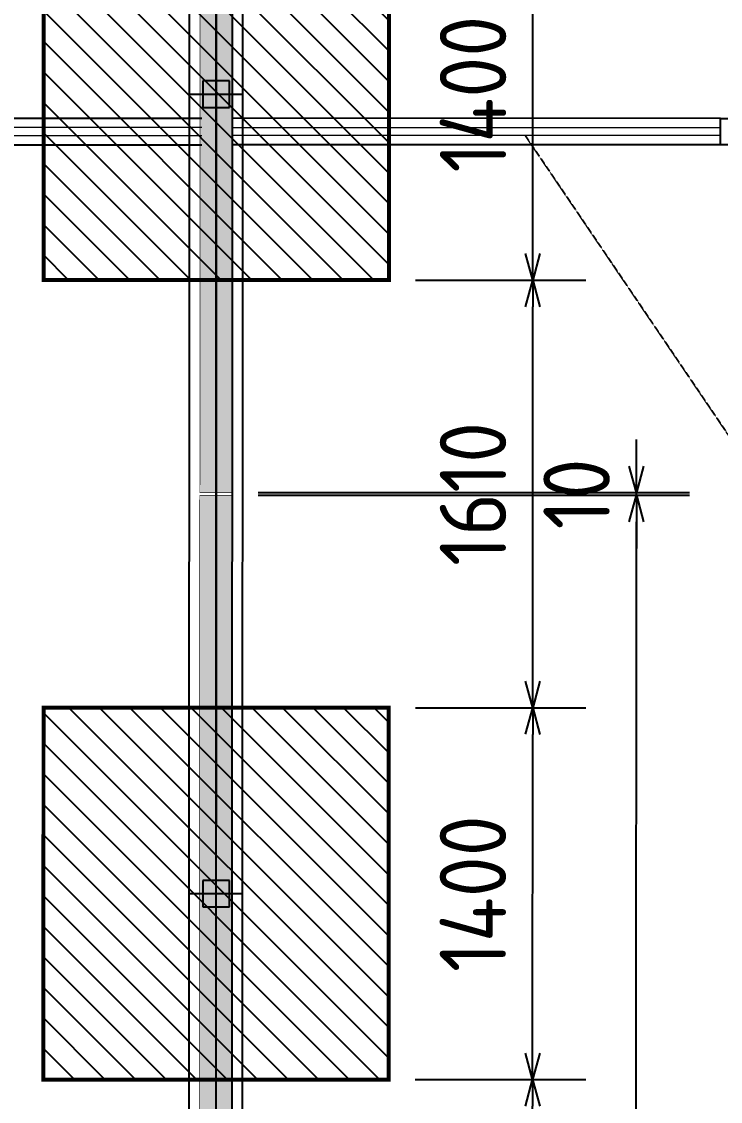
# Model space of a CAD drawing. Header units: centimetres. Extents: x -6122352 to 4157695, y -1694241 to 1947892.
# Drawn here: x 101326 to 103957, y -164968 to -160902 of the extents above; entities that cross this region are included whole.
import ezdxf
from ezdxf.xclip import XClip

# ---------------------------------------------------------------- set-up
doc = ezdxf.new("R2010")
doc.units = ezdxf.units.CM
doc.header["$MEASUREMENT"] = 0
doc.header["$XCLIPFRAME"] = 2
doc.header["$PDMODE"] = 66
doc.header["$PDSIZE"] = 100
doc.linetypes.add('DASHED2', pattern=[0.375, 0.25, -0.125])
for name, color, linetype in [('00-MI-DIM', 7, 'Continuous'), ('@MI-FOOTINGS', 7, 'Continuous'), ('@MI-MEP', 7, 'Continuous'), ('@MI-REF LAYER', 7, 'Continuous'), ('@MI-TYPE-02', 6, 'Continuous'), ('B_TH_4', 7, 'Continuous')]:
    doc.layers.add(name, color=color, linetype=linetype)
for name, color, linetype, lineweight, true_color in [('08-Compound Wall-2', 6, 'Continuous', 25, 0xff00ff), ('08-Compound Wall-3', 5, 'Continuous', 25, 0x0000ff), ('23585-XR-AR-DAMAC PLOT LIMITS$0$1-End units', 7, 'Continuous', 5, 0xf8991e)]:
    doc.layers.add(name, color=color, linetype=linetype, lineweight=lineweight, true_color=true_color)
doc.layers.add('23585-XR-AR-END-GROUND FLOOR$0$A-LOVR-PLAN', color=251, linetype='Continuous', lineweight=9)
doc.layers.add('A-ANNO-TEXT', color=3, linetype='Continuous', lineweight=25)
doc.styles.add('Schueco-BEMSTIL', font='isocpeur.ttf', dxfattribs={"width": 0.9})
doc.styles.get("Standard").update_dxf_attribs({"font": 'arial.ttf'})
doc.dimstyles.new('LEADER', dxfattribs={"dimtxt": 0.18, "dimasz": 0.25, "dimexe": 0.18, "dimexo": 0.0625, "dimgap": 0.09, "dimtad": 0, "dimtih": 1, "dimtoh": 1, "dimdec": 4, "dimzin": 0, "dimdsep": 46, "dimtxsty": 'Standard', "dimblk": 'DOT', "dimcen": 0.09, "dimadec": 0, "dimazin": 0, "dimtfac": 1, "dimtdec": 4, "dimtofl": 0, "dimtmove": 0, "dimatfit": 3, "dimldrblk": 'DOT', "dimfxl": 1, "dimtolj": 1, "dimtzin": 0, "dimarcsym": 0})
doc.dimstyles.new('MI- JWC-TXT-2.5 MM', dxfattribs={"dimscale": 1.5, "dimtxt": 2.5, "dimasz": 1, "dimexe": 2, "dimexo": 1, "dimgap": 1, "dimtad": 1, "dimdec": 0, "dimdsep": 46, "dimtxsty": 'Schueco-BEMSTIL', "dimblk": 'OPEN30', "dimcen": 0, "dimdle": 2, "dimclrd": 140, "dimclre": 8, "dimclrt": 40, "dimadec": 0, "dimazin": 2, "dimtfac": 1, "dimtdec": 0, "dimtix": 1, "dimtmove": 2, "dimatfit": 3, "dimldrblk": 'OPEN', "dimfxl": 2, "dimlwd": -1, "dimlwe": -1, "dimarcsym": 0})

# ---------------------------------------------------------------- blocks, each defined once
blk = doc.blocks.new('23585-XR-AR-BOUNDARY WALLS AND SETBACKS')
at = {"layer": '08-Compound Wall-2'}
blk.add_line((496571.8821, 2768870.3521), (496589.5035, 2768854.2058), dxfattribs=at)
blk.add_lwpolyline([(496543.3055, 2768839.1644), (496560.9267, 2768823.0184), (496567.0408, 2768829.6907), (496571.0944, 2768834.1145), (496575.1476, 2768838.5383), (496579.201, 2768842.9621), (496583.2544, 2768847.3859), (496589.3684, 2768854.0583), (496571.747, 2768870.2047)], dxfattribs=at)
blk = doc.blocks.new('A$C9d9485f6')
at = {"layer": 'A-ANNO-TEXT', "rotation": 312.4881850805905}
blk.add_blockref('23585-XR-AR-BOUNDARY WALLS AND SETBACKS', (-2377088.5348, -1504219.2521), dxfattribs=at)
blk = doc.blocks.new('23585-XR-AR-DAMAC PLOT LIMITS')
at = {"layer": '23585-XR-AR-DAMAC PLOT LIMITS$0$1-End units', "color": 251, "true_color": 0x636466}
for points in [[(496589.5097, 2768854.0645), (496571.8145, 2768870.2783), (496577.9961, 2768877.0245), (496595.6913, 2768860.8109)], [(496583.3281, 2768847.3183), (496565.6331, 2768863.5319), (496571.8145, 2768870.2783), (496589.5097, 2768854.0645)]]:
    blk.add_lwpolyline(points, close=True, dxfattribs=at)
blk = doc.blocks.new('A$Cf093b529')
at = {"layer": 'A-ANNO-TEXT'}
blk.add_blockref('23585-XR-AR-DAMAC PLOT LIMITS', (-495391.9901, -2768603.4419), dxfattribs=at)
blk = doc.blocks.new('A$C55710cd0')
at = {"color": 1, "true_color": 0xeb0000, "const_width": 0.008}
blk.add_lwpolyline([(42.2981, -24.0002), (33.1481, -24.0001), (27.1481, -24.0001), (21.1481, -24.0001), (15.1482, -24), (9.1482, -24.0001), (0.001, -24.0001), (0, 0), (9.1481, 0), (15.1482, -0.0002), (21.1481, -0.0003), (27.1479, -0.0001), (33.1479, 0), (42.2981, 0)], close=True, dxfattribs=at)
blk = doc.blocks.new('A$Cd29382e1')
at = {"color": 1, "true_color": 0xeb0000, "const_width": 0.008}
blk.add_lwpolyline([(42.3, -24.0001), (33.1501, -24.0001), (27.1499, -24), (21.1501, -23.9999), (15.1501, -24), (9.1501, -24), (0, -24.0002), (0, 0), (9.15, -0.0001), (15.1501, -0.0001), (21.1501, -0.0001), (27.1499, 0.0001), (33.1501, 0), (42.3, -0.0002)], close=True, dxfattribs=at)
blk = doc.blocks.new('XR-AR-END-SETTING OUT PLAN')
at = {"layer": '08-Compound Wall-3'}
for p, q in [((1900, 10600), (-523.3, 10600)), ((1900, 10500), (-523.3, 10500))]:
    blk.add_line(p, q, dxfattribs=at)
blk.add_lwpolyline([(1950, 10600), (1900, 10600), (1900, 10500), (1950, 10500)], close=True, dxfattribs=at)
at = {"layer": '23585-XR-AR-END-GROUND FLOOR$0$A-LOVR-PLAN'}
blk.add_lwpolyline([(1900, 10600), (1900, 10500)], dxfattribs=at)
blk.add_lwpolyline([(1900, 10535), (1900, 10565), (-523.3, 10565), (-523.3, 10535)], close=True, dxfattribs=at)
blk = doc.blocks.new('END UNIT')
at = {"xscale": 0.001, "yscale": 0.001, "zscale": 0.001}
blk.add_blockref('XR-AR-END-SETTING OUT PLAN', (-9.1502, 0), dxfattribs=at)
blk = doc.blocks.new('TH_4')
blk.add_blockref('END UNIT', (495802.3054, 2769130.5141))
at = {"xscale": -1}
blk.add_blockref('END UNIT', (495826.3054, 2769130.5141), dxfattribs=at)
blk = doc.blocks.new('23585-XR-AR-MALDIVE-3$0$TH_4')
at = {"layer": 'B_TH_4', "xscale": 1.000039184446315, "yscale": 1.000039184446315, "zscale": 1.000039184446315}
blk.add_blockref('TH_4', (-19.4274, -108.5069), dxfattribs=at)
blk = doc.blocks.new('_Dot')
at = {"color": 0, "linetype": 'ByBlock', "lineweight": -2}
blk.add_line((-0.5, 0), (-1, 0), dxfattribs=at)
at = {"color": 0, "linetype": 'ByBlock', "const_width": 0.5}
blk.add_lwpolyline([(-0.25, 0, 1), (0.25, 0, 1)], format="xyb", close=True, dxfattribs=at)
blk = doc.blocks.new('A$C02a1aede')
at = {"color": 1, "true_color": 0xeb0000, "const_width": 0.008}
blk.add_lwpolyline([(42.2981, -24.0002), (33.1481, -24.0001), (27.1481, -24.0001), (21.1481, -24.0001), (15.1482, -24), (9.1482, -24.0001), (0.001, -24.0001), (0, 0), (9.1481, 0), (15.1482, -0.0002), (21.1481, -0.0003), (27.1479, -0.0001), (33.1479, 0), (42.2981, 0)], close=True, dxfattribs=at)
blk = doc.blocks.new('A$Ce093a295')
at = {"color": 1, "true_color": 0xeb0000, "const_width": 0.008}
blk.add_lwpolyline([(42.3, -24.0001), (33.1501, -24.0001), (27.1499, -24), (21.1501, -23.9999), (15.1501, -24), (9.1501, -24), (0, -24.0002), (0, 0), (9.15, -0.0001), (15.1501, -0.0001), (21.1501, -0.0001), (27.1499, 0.0001), (33.1501, 0), (42.3, -0.0002)], close=True, dxfattribs=at)
blk = doc.blocks.new('_Open30')
at = {"color": 0, "linetype": 'ByBlock', "lineweight": -2}
for p, q in [((-1, 0.268), (0, 0)), ((0, 0), (-1, -0.268)), ((0, 0), (-1, 0))]:
    blk.add_line(p, q, dxfattribs=at)
blk = doc.blocks.new('*D758')
at = {"layer": '00-MI-DIM', "color": 8, "transparency": 16777216}
for p, q in [((30080.9, -160), (30080.9, -1783.6)), ((36080.9, -160), (36080.9, -1783.6))]:
    blk.add_line(p, q, dxfattribs=at)
at = {"layer": '00-MI-DIM', "color": 140, "transparency": 16777216}
blk.add_line((30180.9, -1583.6), (35980.9, -1583.6), dxfattribs=at)
at = {"layer": 'Defpoints', "color": 0, "transparency": 16777216}
for p in [(30080.9, -60), (36080.9, -60), (36080.9, -1583.6)]:
    blk.add_point(p, dxfattribs=at)
at = {"layer": '00-MI-DIM', "color": 140, "transparency": 16777216, "xscale": 100, "yscale": 100, "zscale": 100, "rotation": 179.9999999999999}
blk.add_blockref('_Open30', (30080.9, -1583.6), dxfattribs=at)
at = {"layer": '00-MI-DIM', "color": 140, "transparency": 16777216, "xscale": 100, "yscale": 100, "zscale": 100}
blk.add_blockref('_Open30', (36080.9, -1583.6), dxfattribs=at)
at = {"layer": '00-MI-DIM', "color": 40, "transparency": 16777216, "insert": (33080.9, -1358.6), "char_height": 250, "attachment_point": 5, "style": 'Schueco-BEMSTIL'}
blk.add_mtext('6000', dxfattribs=at)
blk = doc.blocks.new('_Open')
at = {"color": 0, "linetype": 'ByBlock', "lineweight": -2}
for p, q in [((-1, 0.2), (0, 0)), ((-1, -0.2), (0, 0)), ((0, 0), (-1, 0))]:
    blk.add_line(p, q, dxfattribs=at)
blk = doc.blocks.new('*D759')
at = {"layer": '00-MI-DIM', "color": 8, "transparency": 16777216}
for p, q in [((36080.9, -160), (36080.9, -1783.6)), ((36090.9, -160), (36090.9, -1783.6))]:
    blk.add_line(p, q, dxfattribs=at)
at = {"layer": '00-MI-DIM', "color": 140, "transparency": 16777216}
for p, q in [((35980.9, -1583.6), (35880.9, -1583.6)), ((36080.9, -1583.6), (36090.9, -1583.6)), ((36190.9, -1583.6), (36290.9, -1583.6))]:
    blk.add_line(p, q, dxfattribs=at)
at = {"layer": 'Defpoints', "color": 0, "transparency": 16777216}
for p in [(36080.9, -60), (36090.9, -60), (36090.9, -1583.6)]:
    blk.add_point(p, dxfattribs=at)
at = {"layer": '00-MI-DIM', "color": 140, "transparency": 16777216, "xscale": 100, "yscale": 100, "zscale": 100}
blk.add_blockref('_Open30', (36080.9, -1583.6), dxfattribs=at)
at = {"layer": '00-MI-DIM', "color": 140, "transparency": 16777216, "xscale": 100, "yscale": 100, "zscale": 100, "rotation": 179.9999999999999}
blk.add_blockref('_Open30', (36090.9, -1583.6), dxfattribs=at)
at = {"layer": '00-MI-DIM', "color": 40, "transparency": 16777216, "insert": (36085.9, -1358.6), "char_height": 250, "attachment_point": 5, "style": 'Schueco-BEMSTIL'}
blk.add_mtext('10', dxfattribs=at)
blk = doc.blocks.new('T2-FOOTING PLAN')
at = {"layer": '@MI-FOOTINGS', "transparency": 33554679}
h = blk.add_hatch(dxfattribs=at)
h.set_pattern_fill('ANSI31', color=8, scale=650)
h.paths.add_polyline_path([(-700, 650), (700, 650), (700, -650), (-700, -650)])
at = {"layer": '@MI-FOOTINGS', "color": 160, "true_color": 0x3340f0, "const_width": 15}
blk.add_lwpolyline([(-700, 650), (700, 650), (700, -650), (-700, -650)], close=True, dxfattribs=at)
at = {"layer": '@MI-FOOTINGS', "color": 30}
blk.add_point((0, 0), dxfattribs=at)
blk = doc.blocks.new('*D767')
at = {"layer": '00-MI-DIM', "color": 8, "transparency": 16777216}
for p, q in [((32280.9, -751.6), (32280.9, -1393.4)), ((33880.9, -751.6), (33880.9, -1393.4))]:
    blk.add_line(p, q, dxfattribs=at)
at = {"layer": '00-MI-DIM', "color": 140, "transparency": 16777216}
blk.add_line((32380.9, -1193.4), (33780.9, -1193.4), dxfattribs=at)
at = {"layer": 'Defpoints', "color": 0, "transparency": 16777216}
for p in [(32280.9, -651.6), (33880.9, -651.6), (33880.9, -1193.4)]:
    blk.add_point(p, dxfattribs=at)
at = {"layer": '00-MI-DIM', "color": 140, "transparency": 16777216, "xscale": 100, "yscale": 100, "zscale": 100, "rotation": 179.9999999999999}
blk.add_blockref('_Open30', (32280.9, -1193.4), dxfattribs=at)
at = {"layer": '00-MI-DIM', "color": 140, "transparency": 16777216, "xscale": 100, "yscale": 100, "zscale": 100}
blk.add_blockref('_Open30', (33880.9, -1193.4), dxfattribs=at)
at = {"layer": '00-MI-DIM', "color": 40, "transparency": 16777216, "insert": (33080.9, -968.4), "char_height": 250, "attachment_point": 5, "style": 'Schueco-BEMSTIL'}
blk.add_mtext('1600', dxfattribs=at)
blk = doc.blocks.new('*D768')
at = {"layer": '00-MI-DIM', "color": 8, "transparency": 16777216}
for p, q in [((33880.9, -751.6), (33880.9, -1393.4)), ((35280.9, -751.6), (35280.9, -1393.4))]:
    blk.add_line(p, q, dxfattribs=at)
at = {"layer": '00-MI-DIM', "color": 140, "transparency": 16777216}
blk.add_line((33980.9, -1193.4), (35180.9, -1193.4), dxfattribs=at)
at = {"layer": 'Defpoints', "color": 0, "transparency": 16777216}
for p in [(33880.9, -651.6), (35280.9, -651.6), (35280.9, -1193.4)]:
    blk.add_point(p, dxfattribs=at)
at = {"layer": '00-MI-DIM', "color": 140, "transparency": 16777216, "xscale": 100, "yscale": 100, "zscale": 100, "rotation": 179.9999999999999}
blk.add_blockref('_Open30', (33880.9, -1193.4), dxfattribs=at)
at = {"layer": '00-MI-DIM', "color": 140, "transparency": 16777216, "xscale": 100, "yscale": 100, "zscale": 100}
blk.add_blockref('_Open30', (35280.9, -1193.4), dxfattribs=at)
at = {"layer": '00-MI-DIM', "color": 40, "transparency": 16777216, "insert": (34580.9, -968.4), "char_height": 250, "attachment_point": 5, "style": 'Schueco-BEMSTIL'}
blk.add_mtext('1400', dxfattribs=at)
blk = doc.blocks.new('*D769')
at = {"layer": '00-MI-DIM', "color": 8, "transparency": 16777216}
for p, q in [((35280.9, -751.6), (35280.9, -1393.4)), ((36890.9, -751.6), (36890.9, -1393.4))]:
    blk.add_line(p, q, dxfattribs=at)
at = {"layer": '00-MI-DIM', "color": 140, "transparency": 16777216}
blk.add_line((35380.9, -1193.4), (36790.9, -1193.4), dxfattribs=at)
at = {"layer": 'Defpoints', "color": 0, "transparency": 16777216}
for p in [(35280.9, -651.6), (36890.9, -651.6), (36890.9, -1193.4)]:
    blk.add_point(p, dxfattribs=at)
at = {"layer": '00-MI-DIM', "color": 140, "transparency": 16777216, "xscale": 100, "yscale": 100, "zscale": 100, "rotation": 179.9999999999999}
blk.add_blockref('_Open30', (35280.9, -1193.4), dxfattribs=at)
at = {"layer": '00-MI-DIM', "color": 140, "transparency": 16777216, "xscale": 100, "yscale": 100, "zscale": 100}
blk.add_blockref('_Open30', (36890.9, -1193.4), dxfattribs=at)
at = {"layer": '00-MI-DIM', "color": 40, "transparency": 16777216, "insert": (36085.9, -968.4), "char_height": 250, "attachment_point": 5, "style": 'Schueco-BEMSTIL'}
blk.add_mtext('1610', dxfattribs=at)
blk = doc.blocks.new('*D770')
at = {"layer": '00-MI-DIM', "color": 8, "transparency": 16777216}
for p, q in [((36890.9, -751.6), (36890.9, -1393.4)), ((38290.9, -751.6), (38290.9, -1393.4))]:
    blk.add_line(p, q, dxfattribs=at)
at = {"layer": '00-MI-DIM', "color": 140, "transparency": 16777216}
blk.add_line((36990.9, -1193.4), (38190.9, -1193.4), dxfattribs=at)
at = {"layer": 'Defpoints', "color": 0, "transparency": 16777216}
for p in [(36890.9, -651.6), (38290.9, -651.6), (38290.9, -1193.4)]:
    blk.add_point(p, dxfattribs=at)
at = {"layer": '00-MI-DIM', "color": 140, "transparency": 16777216, "xscale": 100, "yscale": 100, "zscale": 100, "rotation": 179.9999999999999}
blk.add_blockref('_Open30', (36890.9, -1193.4), dxfattribs=at)
at = {"layer": '00-MI-DIM', "color": 140, "transparency": 16777216, "xscale": 100, "yscale": 100, "zscale": 100}
blk.add_blockref('_Open30', (38290.9, -1193.4), dxfattribs=at)
at = {"layer": '00-MI-DIM', "color": 40, "transparency": 16777216, "insert": (37590.9, -968.4), "char_height": 250, "attachment_point": 5, "style": 'Schueco-BEMSTIL'}
blk.add_mtext('1400', dxfattribs=at)
blk = doc.blocks.new('A$Cf744b3d2')
at = {"layer": '@MI-TYPE-02'}
h = blk.add_hatch(color=256, dxfattribs=at)
h.dxf.hatch_style = 1
h.paths.add_polyline_path([(5901.4, 63.2), (-0.4, 60), (-0.5, -60), (5901.4, -56.8)])
h.paths.add_polyline_path([(11911.4, 62.2), (5911.4, 63.2), (5911.4, -56.8), (11911.4, -57.8)])
h.paths.add_polyline_path([(17921.4, 61.1), (11921.4, 62.2), (11921.4, -57.8), (17921.4, -58.9)])
h.paths.add_polyline_path([(23931.4, 60), (17931.4, 61.1), (17931.4, -58.9), (23931.4, -60)])
h.paths.add_polyline_path([(24070.9, 60), (30070.9, 60), (30070.9, -60), (24070.9, -60)])
h.paths.add_polyline_path([(30080.9, 60), (36080.9, 60), (36080.9, -60), (30080.9, -60)])
h.paths.add_polyline_path([(36090.9, 60), (42090.9, 60), (42090.9, -60), (36090.9, -60)])
h.paths.add_polyline_path([(42100.9, 60), (48000, 59.7), (48000, -60.3), (42100.9, -60)])
at = {"layer": '@MI-TYPE-02', "const_width": 2.5}
for points in [[(30080.9, 60), (36080.9, 60), (36080.9, -60), (30080.9, -60)], [(36090.9, 60), (42090.9, 60), (42090.9, -60), (36090.9, -60)]]:
    blk.add_lwpolyline(points, close=True, dxfattribs=at)
at = {"layer": '@MI-FOOTINGS'}
for p in [(34580.9, -1.6), (37590.9, -1.6)]:
    blk.add_blockref('T2-FOOTING PLAN', p, dxfattribs=at)
at = {"layer": '00-MI-DIM'}
for base, p1, p2, picture, middle in [((36080.9, -1583.6), (30080.9, -60), (36080.9, -60), '*D758', (33080.9, -1583.6)), ((36090.9, -1583.6), (36080.9, -60), (36090.9, -60), '*D759', (36085.9, -1583.6))]:
    dim = blk.add_linear_dim(base=base, p1=p1, p2=p2, dimstyle='MI- JWC-TXT-2.5 MM', dxfattribs=at)
    dim.commit()
    dim.dimension.update_dxf_attribs({"geometry": picture, "text_midpoint": middle, "dimtype": 160})
for base, p1, p2, picture, middle in [((33880.9, -1193.4), (32280.9, -651.6), (33880.9, -651.6), '*D767', (33080.9, -968.4)), ((35280.9, -1193.4), (33880.9, -651.6), (35280.9, -651.6), '*D768', (34580.9, -968.4)), ((36890.9, -1193.4), (35280.9, -651.6), (36890.9, -651.6), '*D769', (36085.9, -968.4)), ((38290.9, -1193.4), (36890.9, -651.6), (38290.9, -651.6), '*D770', (37590.9, -968.4))]:
    dim = blk.add_linear_dim(base=base, p1=p1, p2=p2, dimstyle='MI- JWC-TXT-2.5 MM', dxfattribs=at)
    dim.commit()
    dim.dimension.update_dxf_attribs({"geometry": picture, "text_midpoint": middle})

msp = doc.modelspace()

# ---------------------------------------------------------------- block references
at = {"layer": '@MI-MEP', "color": 10, "xscale": 1000, "yscale": 1000, "zscale": 1000}
for name, p, rotation in [('A$Cd29382e1', (102056.2819, -174767.33151), 179.9883416786298), ('A$C55710cd0', (144354.53774, -174774.35951), 179.9905142653792)]:
    msp.add_blockref(name, p, dxfattribs=dict(at, rotation=rotation))
at = {"layer": '@MI-REF LAYER', "xscale": 1000, "yscale": 1000, "zscale": 1000}
msp.add_blockref('A$C9d9485f6', (-23958.95046, 48155.57226), dxfattribs=at)
at = {"layer": '@MI-REF LAYER', "xscale": 1000, "yscale": 1000, "zscale": 1000, "rotation": 312.4882903633292}
msp.add_blockref('A$Cf093b529', (-891608.73293, 539022.72011), dxfattribs=at)

# ---------------------------------------------------------------- next in the draw order: block references
at = {"layer": '@MI-REF LAYER'}
ref = msp.add_blockref('23585-XR-AR-MALDIVE-3$0$TH_4', (496387983.13805, 2768891476.40003), dxfattribs=dict(at, xscale=1000, yscale=1000, zscale=1000, rotation=179.9898040462887))
XClip(ref).set_block_clipping_path([(495793.1983331204, 2769154.4143530317), (495793.2172451443, 2769130.5147732692), (495835.3551904894, 2769130.5144566512), (495835.3553965106, 2769154.4534311658), (495826.2939831605, 2769154.4143751008), (495820.2938442621, 2769154.4144850681), (495814.2939794599, 2769154.41430012), (495808.2939721677, 2769154.4142626277), (495802.2939673355, 2769154.4142251369)])
ref = msp.add_blockref('23585-XR-AR-MALDIVE-3$0$TH_4', (496430283.61092, 2768891468.8053), dxfattribs=dict(at, xscale=1000, yscale=1000, zscale=1000, rotation=179.9898040385197))
XClip(ref).set_block_clipping_path([(495835.3956326358, 2769154.4543538112), (495826.293721729, 2769154.4143473404), (495820.2937174509, 2769154.414309849), (495814.2938501886, 2769154.4141248981), (495808.2939881049, 2769154.4142225217), (495802.2938479525, 2769154.4143324895), (495793.3574549216, 2769154.4546722355), (495793.3584157182, 2769130.5148845995), (495835.3955683028, 2769130.5152833732)])

# ---------------------------------------------------------------- next in the draw order: block references
at = {"layer": '@MI-REF LAYER', "color": 10, "xscale": 1000, "yscale": 1000, "zscale": 1000, "rotation": 179.9893265042863}
for name, p in [('A$Ce093a295', (102056.28199, -174766.821)), ('A$C02a1aede', (144354.4205, -174772.92217))]:
    msp.add_blockref(name, p, dxfattribs=at)
at = {"layer": '@MI-TYPE-02', "rotation": 89.98973417812736}
msp.add_blockref('A$Cf744b3d2', (102050.76086, -198766.45411), dxfattribs=at)

# ---------------------------------------------------------------- next in the draw order: leaders
at = {"layer": '@MI-REF LAYER', "linetype": 'DASHED2'}
msp.add_leader([(103221.99803, -161331.59456, 157.46104), (106034.34957, -165477.80551, 157.46104)], dimstyle='LEADER', dxfattribs=at)

doc.saveas('drawing.dxf')
